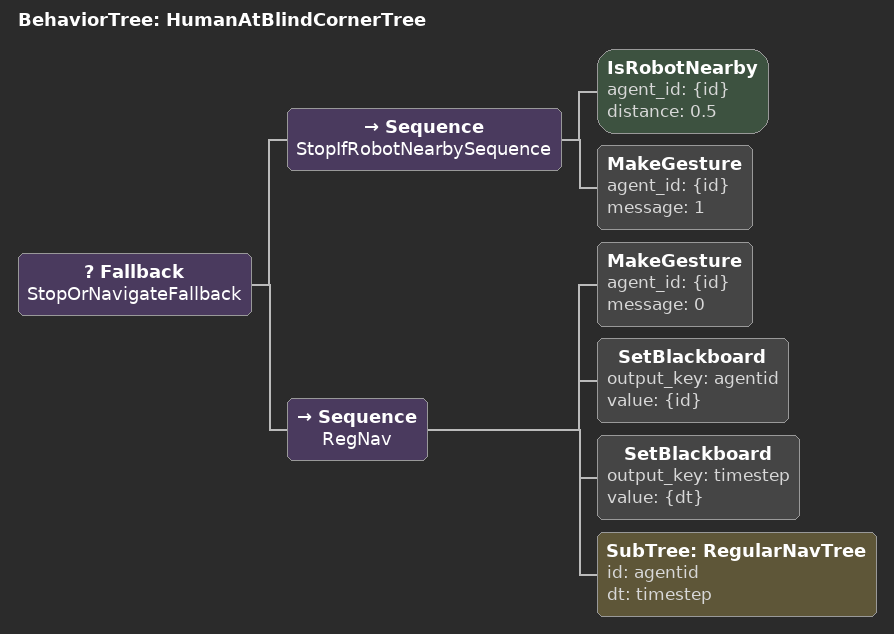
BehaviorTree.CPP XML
<root main_tree_to_execute="HumanAtBlindCornerTree">
    <include path="BTRegularNav.xml"/>
    <BehaviorTree ID="HumanAtBlindCornerTree">
        <Fallback name="StopOrNavigateFallback">
            <Sequence name="StopIfRobotNearbySequence">
                <IsRobotNearby agent_id="{id}" distance="0.5"/>
                <!-- MakeGesture message=1 to signal Wait -->
                <MakeGesture agent_id="{id}" message="1"/>
            </Sequence>
            <Sequence name="RegNav">
                <!-- Clear any gesture -->
                <MakeGesture agent_id="{id}" message="0"/>
                <SetBlackboard output_key="agentid" value="{id}"/>
                <SetBlackboard output_key="timestep" value="{dt}"/>
                <SubTree ID="RegularNavTree" id="agentid" dt="timestep"/>
            </Sequence>
        </Fallback>
    </BehaviorTree>
</root>
